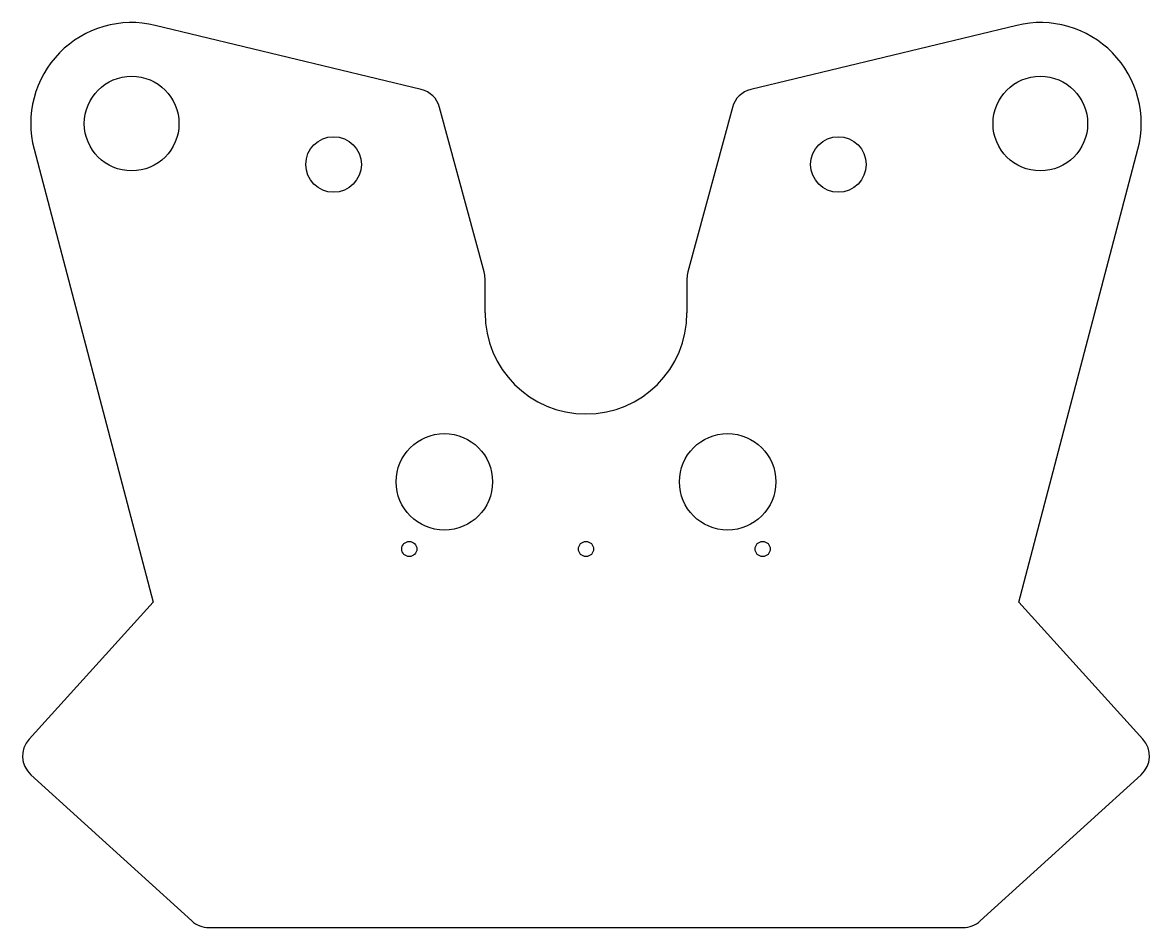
# Model space of a CAD drawing. Header units: millimetres. Extents: x 405 to 852, y 756 to 1114.
import ezdxf

# ---------------------------------------------------------------- set-up
doc = ezdxf.new("R2010")
doc.units = ezdxf.units.MM

msp = doc.modelspace()

# ---------------------------------------------------------------- linework, layer by layer
at = {"color": 7, "linetype": 'Continuous', "lineweight": 25}
for p, q in [((563.33, 1087.67), (458.01, 1113.04)), ((799.28, 1113.04), (693.95, 1087.67)), ((588.3, 1015.43), (570.64, 1080.56)), ((686.64, 1080.56), (668.99, 1015.43)), ((409.96, 1063.96), (457.22, 884.63)), ((800.07, 884.63), (847.32, 1063.96)), ((588.64, 999.15), (588.64, 1012.82)), ((668.64, 1012.82), (668.64, 999.15)), ((457.22, 884.63), (408.01, 830.4)), ((849.28, 830.4), (800.07, 884.63)), ((408.69, 816.27), (472.48, 758.39)), ((784.8, 758.39), (848.6, 816.27)), ((479.2, 755.79), (778.08, 755.79))]:
    msp.add_line(p, q, dxfattribs=at)
for centre, radius in [((448.64, 1074.15), 18.75), ((808.64, 1074.15), 18.75), ((528.64, 1057.95), 11), ((728.64, 1057.95), 11), ((572.53, 932.27), 19.1), ((684.76, 932.27), 19.1), ((558.64, 905.67), 3), ((628.64, 905.67), 3), ((698.64, 905.67), 3)]:
    msp.add_circle(centre, radius, dxfattribs=at)
for centre, radius, start, end in [((448.64, 1074.15), 40, 76.459, 194.762), ((808.64, 1074.15), 40, 345.238, 103.541), ((560.99, 1077.95), 10, 15.1631, 76.459), ((696.29, 1077.95), 10, 103.541, 164.8369), ((578.64, 1012.82), 10, 360, 15.1631), ((678.64, 1012.82), 10, 164.8369, 180), ((628.64, 999.15), 40, 180, 0), ((415.41, 823.68), 10, 137.78, 227.78), ((841.88, 823.68), 10, 312.22, 42.22), ((479.2, 765.79), 10, 227.78, 270), ((778.08, 765.79), 10, 270, 312.22)]:
    msp.add_arc(centre, radius, start, end, dxfattribs=at)

doc.saveas('drawing.dxf')
